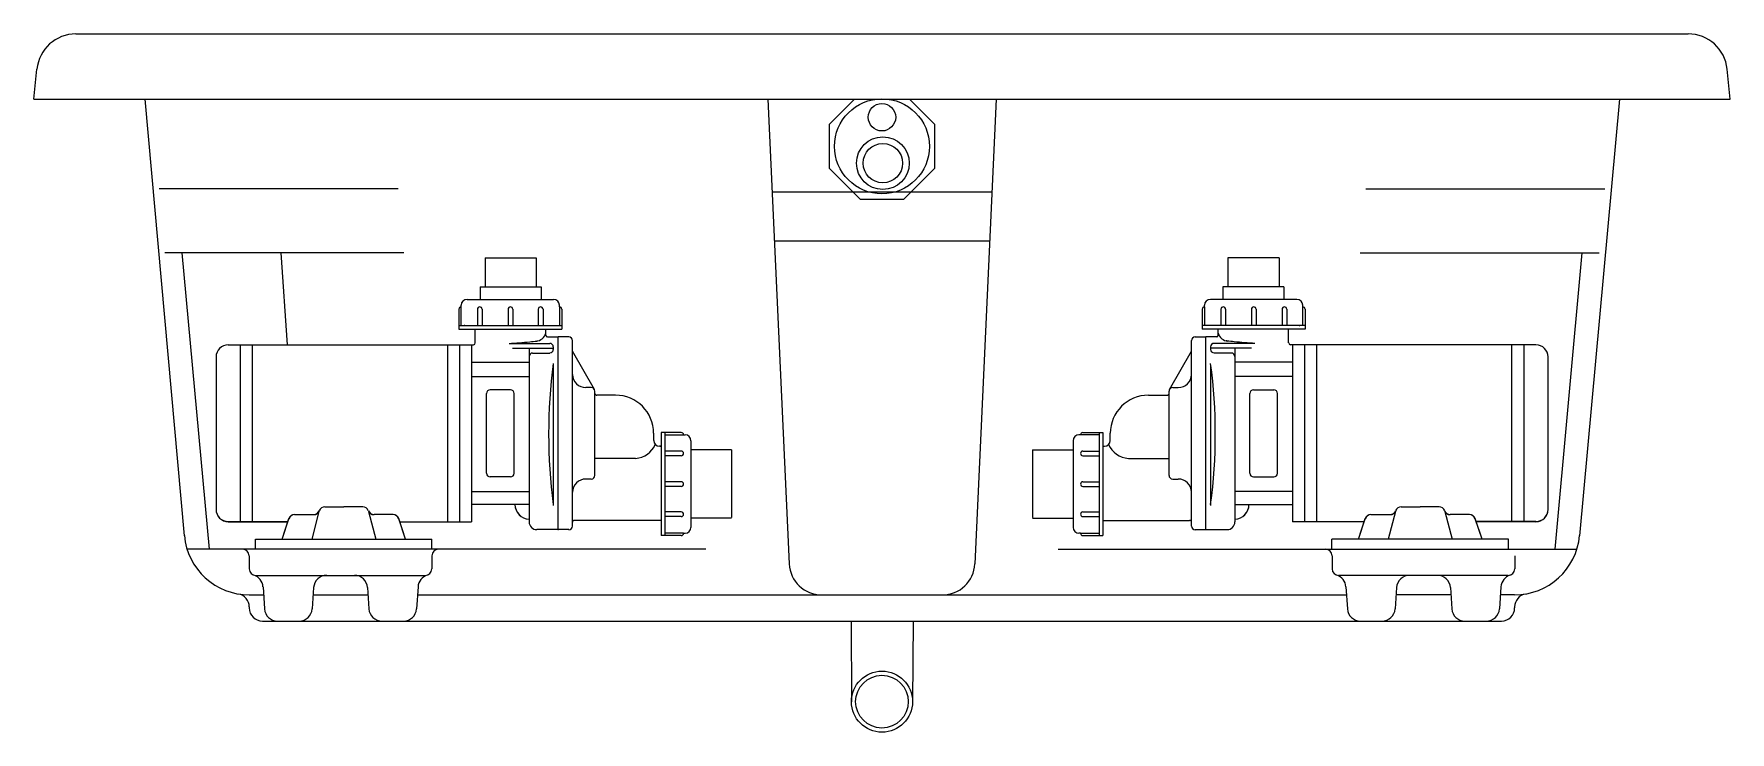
# Model space of a CAD drawing. Header units: millimetres. Extents: x -1240.12 to -1238.82, y 2217.49 to 2218.02.
import ezdxf

# ---------------------------------------------------------------- set-up
doc = ezdxf.new("R2010")
doc.units = ezdxf.units.MM
doc.header["$LTSCALE"] = 10
doc.layers.add('jacuzzi', color=1, linetype='Continuous')

msp = doc.modelspace()

# ---------------------------------------------------------------- linework, layer by layer
at = {"layer": 'jacuzzi'}
for p, q in [((-1240.089, 2218.0242), (-1238.8533, 2218.0242)), ((-1240.1212, 2217.9742), (-1240.1189, 2217.9971)), ((-1238.8212, 2217.9742), (-1238.8235, 2217.9971)), ((-1240.1212, 2217.9742), (-1238.8212, 2217.9742)), ((-1240.0363, 2217.9742), (-1240.0059, 2217.6396)), ((-1239.5588, 2217.9742), (-1239.5423, 2217.618)), ((-1239.3836, 2217.9742), (-1239.4001, 2217.618)), ((-1238.906, 2217.9742), (-1238.9365, 2217.6396)), ((-1239.8421, 2217.9054), (-1240.0253, 2217.9054)), ((-1239.1003, 2217.9054), (-1238.9171, 2217.9054)), ((-1239.3869, 2217.9029), (-1239.5555, 2217.9029)), ((-1239.3886, 2217.8654), (-1239.5537, 2217.8654)), ((-1239.8376, 2217.8564), (-1240.0208, 2217.8564)), ((-1240.0077, 2217.8564), (-1239.9868, 2217.6292)), ((-1239.9319, 2217.8564), (-1239.9271, 2217.7859)), ((-1239.1669, 2217.8526), (-1239.2062, 2217.8526)), ((-1239.1047, 2217.8564), (-1238.9216, 2217.8564)), ((-1238.9347, 2217.8564), (-1238.9555, 2217.6292)), ((-1239.1632, 2217.8303), (-1239.21, 2217.8303)), ((-1239.224, 2217.815), (-1239.224, 2217.8162)), ((-1239.224, 2217.8149), (-1239.224, 2217.8162)), ((-1239.224, 2217.8149), (-1239.224, 2217.8008)), ((-1239.1532, 2217.8207), (-1239.2195, 2217.8207)), ((-1239.1487, 2217.815), (-1239.1487, 2217.8162)), ((-1239.1487, 2217.8149), (-1239.1487, 2217.8162)), ((-1239.1487, 2217.8008), (-1239.1487, 2217.8149)), ((-1239.1469, 2217.8008), (-1239.2258, 2217.8008)), ((-1239.234, 2217.647), (-1239.234, 2217.7891)), ((-1239.2312, 2217.7919), (-1239.2229, 2217.7919)), ((-1239.1469, 2217.7978), (-1239.2258, 2217.7978)), ((-1239.2229, 2217.6443), (-1239.2229, 2217.7919)), ((-1239.2229, 2217.6443), (-1239.2229, 2217.7919)), ((-1239.2149, 2217.7919), (-1239.2229, 2217.7919)), ((-1239.2149, 2217.7919), (-1239.2229, 2217.7919)), ((-1239.1853, 2217.787), (-1239.2167, 2217.787)), ((-1239.2135, 2217.7934), (-1239.2135, 2217.7978)), ((-1239.1595, 2217.7873), (-1239.1595, 2217.7978)), ((-1239.2508, 2217.7517), (-1239.234, 2217.7809)), ((-1239.2193, 2217.7844), (-1239.2193, 2217.7823)), ((-1239.2193, 2217.7844), (-1239.2193, 2217.7823)), ((-1239.188, 2217.7832), (-1239.2193, 2217.7832)), ((-1239.2033, 2217.7796), (-1239.2167, 2217.7796)), ((-1238.97, 2217.7859), (-1239.158, 2217.7859)), ((-1239.1566, 2217.7859), (-1239.1566, 2217.6636)), ((-1239.1566, 2217.7839), (-1239.1566, 2217.6635)), ((-1239.1473, 2217.7859), (-1239.1473, 2217.6503)), ((-1239.1381, 2217.7859), (-1239.1381, 2217.6503)), ((-1238.9886, 2217.7859), (-1238.9886, 2217.6504)), ((-1238.9886, 2217.7859), (-1238.9886, 2217.6503)), ((-1238.9793, 2217.7859), (-1238.9793, 2217.6504)), ((-1238.9793, 2217.7859), (-1238.9793, 2217.6503)), ((-1238.9608, 2217.7766), (-1238.9608, 2217.6597)), ((-1238.9608, 2217.7766), (-1238.9608, 2217.6596)), ((-1239.2193, 2217.7706), (-1239.2193, 2217.6627)), ((-1239.1566, 2217.7725), (-1239.2007, 2217.7725)), ((-1239.1566, 2217.7617), (-1239.2007, 2217.7617)), ((-1239.2512, 2217.6858), (-1239.2512, 2217.7503)), ((-1239.2484, 2217.7531), (-1239.2441, 2217.7531)), ((-1239.1893, 2217.6874), (-1239.1893, 2217.7486)), ((-1239.1865, 2217.7514), (-1239.1709, 2217.7514)), ((-1239.1681, 2217.6874), (-1239.1681, 2217.7486)), ((-1239.267, 2217.7473), (-1239.2526, 2217.7473)), ((-1239.3247, 2217.7124), (-1239.3247, 2217.6461)), ((-1239.3247, 2217.7124), (-1239.3247, 2217.646)), ((-1239.3048, 2217.7169), (-1239.3202, 2217.7169)), ((-1239.3048, 2217.7187), (-1239.3048, 2217.6397)), ((-1239.3019, 2217.7187), (-1239.3019, 2217.6397)), ((-1239.2962, 2217.7126), (-1239.2962, 2217.7181)), ((-1239.3558, 2217.7054), (-1239.3558, 2217.6535)), ((-1239.3558, 2217.7054), (-1239.3558, 2217.6572)), ((-1239.3558, 2217.7054), (-1239.3247, 2217.7054)), ((-1239.3558, 2217.7054), (-1239.3247, 2217.7054)), ((-1239.3012, 2217.7082), (-1239.3006, 2217.7082)), ((-1239.2823, 2217.6988), (-1239.2512, 2217.6988)), ((-1239.2484, 2217.683), (-1239.2441, 2217.683)), ((-1239.1865, 2217.6846), (-1239.1709, 2217.6846)), ((-1239.1566, 2217.6735), (-1239.2007, 2217.6735)), ((-1239.2007, 2217.6735), (-1239.2007, 2217.6636)), ((-1239.2007, 2217.6735), (-1239.2007, 2217.6635)), ((-1239.1566, 2217.6735), (-1239.1566, 2217.6636)), ((-1239.1566, 2217.6735), (-1239.1566, 2217.6635)), ((-1239.3558, 2217.6609), (-1239.3558, 2217.6572)), ((-1239.3558, 2217.6572), (-1239.3558, 2217.6535)), ((-1239.2007, 2217.6636), (-1239.1566, 2217.6636)), ((-1239.1566, 2217.6636), (-1239.1566, 2217.6504)), ((-1239.1566, 2217.6635), (-1239.1566, 2217.6503)), ((-1239.0777, 2217.6582), (-1239.0832, 2217.637)), ((-1239.0777, 2217.6581), (-1239.0832, 2217.637)), ((-1239.0732, 2217.6617), (-1239.0587, 2217.6617)), ((-1239.0732, 2217.6616), (-1239.0587, 2217.6616)), ((-1239.0442, 2217.6617), (-1239.0587, 2217.6617)), ((-1239.0442, 2217.6616), (-1239.0587, 2217.6616)), ((-1239.0397, 2217.6582), (-1239.0342, 2217.637)), ((-1239.0397, 2217.6581), (-1239.0342, 2217.637)), ((-1239.3558, 2217.653), (-1239.3247, 2217.653)), ((-1239.3019, 2217.6513), (-1239.2354, 2217.6513)), ((-1239.2312, 2217.6443), (-1239.2229, 2217.6443)), ((-1239.2229, 2217.6443), (-1239.2066, 2217.6443)), ((-1239.2007, 2217.6522), (-1239.2007, 2217.6501)), ((-1239.2007, 2217.6522), (-1239.2007, 2217.6501)), ((-1239.1016, 2217.6503), (-1239.1566, 2217.6503)), ((-1239.106, 2217.637), (-1239.1008, 2217.6527)), ((-1239.106, 2217.637), (-1239.1008, 2217.6526)), ((-1239.0964, 2217.6558), (-1239.0818, 2217.6558)), ((-1239.0964, 2217.6558), (-1239.0818, 2217.6558)), ((-1239.021, 2217.6558), (-1239.0356, 2217.6558)), ((-1239.021, 2217.6558), (-1239.0356, 2217.6558)), ((-1239.0113, 2217.637), (-1239.0166, 2217.6527)), ((-1239.0113, 2217.637), (-1239.0166, 2217.6526)), ((-1238.97, 2217.6504), (-1239.0158, 2217.6504)), ((-1238.97, 2217.6503), (-1239.0158, 2217.6503)), ((-1239.319, 2217.6416), (-1239.3202, 2217.6416)), ((-1239.319, 2217.6415), (-1239.3202, 2217.6415)), ((-1239.319, 2217.6415), (-1239.3048, 2217.6415)), ((-1238.9911, 2217.637), (-1239.1263, 2217.637)), ((-1238.9911, 2217.637), (-1239.1263, 2217.637)), ((-1239.1263, 2217.6292), (-1239.1263, 2217.637)), ((-1239.1263, 2217.6292), (-1239.1263, 2217.637)), ((-1238.9911, 2217.6292), (-1238.9911, 2217.637)), ((-1238.9911, 2217.6292), (-1238.9911, 2217.637)), ((-1239.6062, 2217.6292), (-1240.0038, 2217.6292)), ((-1239.9562, 2217.6242), (-1239.9562, 2217.6142)), ((-1239.8162, 2217.6242), (-1239.8162, 2217.6142)), ((-1239.3362, 2217.6292), (-1238.9386, 2217.6292)), ((-1239.1263, 2217.6292), (-1238.9911, 2217.6292)), ((-1239.1263, 2217.6292), (-1238.9911, 2217.6292)), ((-1239.1262, 2217.6242), (-1239.1262, 2217.6142)), ((-1238.9862, 2217.6242), (-1238.9862, 2217.6142)), ((-1239.9512, 2217.6092), (-1239.8212, 2217.6092)), ((-1238.9912, 2217.6092), (-1239.1212, 2217.6092)), ((-1239.9561, 2217.5942), (-1239.9452, 2217.5942)), ((-1239.9456, 2217.6005), (-1239.9444, 2217.5835)), ((-1239.9068, 2217.5998), (-1239.9079, 2217.5835)), ((-1239.9072, 2217.5942), (-1239.8652, 2217.5942)), ((-1239.8655, 2217.5998), (-1239.8644, 2217.5835)), ((-1239.8268, 2217.6005), (-1239.8279, 2217.5835)), ((-1239.8272, 2217.5942), (-1239.1152, 2217.5942)), ((-1239.1156, 2217.6005), (-1239.1144, 2217.5835)), ((-1239.0768, 2217.5998), (-1239.0779, 2217.5835)), ((-1239.0352, 2217.5942), (-1239.0772, 2217.5942)), ((-1239.0355, 2217.5998), (-1239.0344, 2217.5835)), ((-1238.9968, 2217.6005), (-1238.9979, 2217.5835)), ((-1238.9863, 2217.5942), (-1238.9972, 2217.5942)), ((-1239.9561, 2217.585), (-1239.9561, 2217.5842)), ((-1238.9863, 2217.585), (-1238.9863, 2217.5842)), ((-1239.9461, 2217.5742), (-1238.9963, 2217.5742)), ((-1239.4948, 2217.5742), (-1239.4945, 2217.5123)), ((-1239.4472, 2217.574), (-1239.4478, 2217.5122))]:
    msp.add_line(p, q, dxfattribs=at)
at = {"layer": 'jacuzzi', "linetype": 'Continuous'}
for p, q in [((-1239.7754, 2217.8526), (-1239.7362, 2217.8526)), ((-1239.7792, 2217.8303), (-1239.7324, 2217.8303)), ((-1239.7937, 2217.815), (-1239.7937, 2217.8162)), ((-1239.7937, 2217.8149), (-1239.7937, 2217.8162)), ((-1239.7937, 2217.8008), (-1239.7937, 2217.8149)), ((-1239.7892, 2217.8207), (-1239.7229, 2217.8207)), ((-1239.7184, 2217.815), (-1239.7184, 2217.8162)), ((-1239.7184, 2217.8149), (-1239.7184, 2217.8162)), ((-1239.7184, 2217.8149), (-1239.7184, 2217.8008)), ((-1239.7955, 2217.8008), (-1239.7166, 2217.8008)), ((-1239.7955, 2217.7978), (-1239.7166, 2217.7978)), ((-1239.7829, 2217.7873), (-1239.7829, 2217.7978)), ((-1239.757, 2217.787), (-1239.7257, 2217.787)), ((-1239.7289, 2217.7934), (-1239.7289, 2217.7978)), ((-1239.7275, 2217.7919), (-1239.7195, 2217.7919)), ((-1239.7275, 2217.7919), (-1239.7195, 2217.7919)), ((-1239.7195, 2217.6443), (-1239.7195, 2217.7919)), ((-1239.7195, 2217.6443), (-1239.7195, 2217.7919)), ((-1239.7112, 2217.7919), (-1239.7195, 2217.7919)), ((-1239.7084, 2217.647), (-1239.7084, 2217.7891)), ((-1239.9816, 2217.7766), (-1239.9816, 2217.6597)), ((-1239.9816, 2217.7766), (-1239.9816, 2217.6596)), ((-1239.9723, 2217.7859), (-1239.7843, 2217.7859)), ((-1239.963, 2217.7859), (-1239.963, 2217.6504)), ((-1239.963, 2217.7859), (-1239.963, 2217.6503)), ((-1239.9538, 2217.7859), (-1239.9538, 2217.6504)), ((-1239.9538, 2217.7859), (-1239.9538, 2217.6503)), ((-1239.8043, 2217.7859), (-1239.8043, 2217.6503)), ((-1239.795, 2217.7859), (-1239.795, 2217.6503)), ((-1239.7857, 2217.7859), (-1239.7857, 2217.6636)), ((-1239.7857, 2217.7839), (-1239.7857, 2217.6635)), ((-1239.7544, 2217.7832), (-1239.7231, 2217.7832)), ((-1239.739, 2217.7796), (-1239.7257, 2217.7796)), ((-1239.7231, 2217.7844), (-1239.7231, 2217.7823)), ((-1239.7231, 2217.7844), (-1239.7231, 2217.7823)), ((-1239.6915, 2217.7517), (-1239.7084, 2217.7809)), ((-1239.7857, 2217.7725), (-1239.7416, 2217.7725)), ((-1239.7857, 2217.7617), (-1239.7416, 2217.7617)), ((-1239.7231, 2217.7706), (-1239.7231, 2217.6627)), ((-1239.7743, 2217.6874), (-1239.7743, 2217.7486)), ((-1239.7559, 2217.7514), (-1239.7715, 2217.7514)), ((-1239.7531, 2217.6874), (-1239.7531, 2217.7486)), ((-1239.694, 2217.7531), (-1239.6982, 2217.7531)), ((-1239.6912, 2217.6858), (-1239.6912, 2217.7503)), ((-1239.6754, 2217.7473), (-1239.6898, 2217.7473)), ((-1239.6461, 2217.7126), (-1239.6461, 2217.7181)), ((-1239.6405, 2217.7187), (-1239.6405, 2217.6397)), ((-1239.6375, 2217.7187), (-1239.6375, 2217.6397)), ((-1239.6375, 2217.7169), (-1239.6221, 2217.7169)), ((-1239.6176, 2217.7124), (-1239.6176, 2217.6461)), ((-1239.6176, 2217.7124), (-1239.6176, 2217.646)), ((-1239.66, 2217.6988), (-1239.6912, 2217.6988)), ((-1239.6412, 2217.7082), (-1239.6417, 2217.7082)), ((-1239.5866, 2217.7054), (-1239.6176, 2217.7054)), ((-1239.5866, 2217.7054), (-1239.6176, 2217.7054)), ((-1239.5866, 2217.7054), (-1239.5866, 2217.6535)), ((-1239.5866, 2217.7054), (-1239.5866, 2217.6572)), ((-1239.7559, 2217.6846), (-1239.7715, 2217.6846)), ((-1239.694, 2217.683), (-1239.6982, 2217.683)), ((-1239.7857, 2217.6735), (-1239.7416, 2217.6735)), ((-1239.7857, 2217.6735), (-1239.7857, 2217.6636)), ((-1239.7857, 2217.6735), (-1239.7857, 2217.6635)), ((-1239.7416, 2217.6735), (-1239.7416, 2217.6636)), ((-1239.7416, 2217.6735), (-1239.7416, 2217.6635)), ((-1239.9027, 2217.6582), (-1239.9082, 2217.637)), ((-1239.9027, 2217.6581), (-1239.9082, 2217.637)), ((-1239.8982, 2217.6617), (-1239.8837, 2217.6617)), ((-1239.8982, 2217.6616), (-1239.8837, 2217.6616)), ((-1239.8692, 2217.6617), (-1239.8837, 2217.6617)), ((-1239.8692, 2217.6616), (-1239.8837, 2217.6616)), ((-1239.8647, 2217.6582), (-1239.8591, 2217.637)), ((-1239.8647, 2217.6581), (-1239.8591, 2217.637)), ((-1239.7416, 2217.6636), (-1239.7857, 2217.6636)), ((-1239.7857, 2217.6636), (-1239.7857, 2217.6504)), ((-1239.7857, 2217.6635), (-1239.7857, 2217.6503)), ((-1239.5866, 2217.6609), (-1239.5866, 2217.6572)), ((-1239.5866, 2217.6572), (-1239.5866, 2217.6535)), ((-1239.9723, 2217.6504), (-1239.9266, 2217.6504)), ((-1239.9723, 2217.6503), (-1239.9266, 2217.6503)), ((-1239.931, 2217.637), (-1239.9258, 2217.6527)), ((-1239.931, 2217.637), (-1239.9258, 2217.6526)), ((-1239.9214, 2217.6558), (-1239.9068, 2217.6558)), ((-1239.9214, 2217.6558), (-1239.9068, 2217.6558)), ((-1239.8459, 2217.6558), (-1239.8605, 2217.6558)), ((-1239.8459, 2217.6558), (-1239.8605, 2217.6558)), ((-1239.8363, 2217.637), (-1239.8415, 2217.6527)), ((-1239.8363, 2217.637), (-1239.8415, 2217.6526)), ((-1239.8408, 2217.6503), (-1239.7857, 2217.6503)), ((-1239.7416, 2217.6522), (-1239.7416, 2217.6501)), ((-1239.7416, 2217.6522), (-1239.7416, 2217.6501)), ((-1239.7195, 2217.6443), (-1239.7358, 2217.6443)), ((-1239.7112, 2217.6443), (-1239.7195, 2217.6443)), ((-1239.6405, 2217.6513), (-1239.707, 2217.6513)), ((-1239.5866, 2217.653), (-1239.6176, 2217.653)), ((-1239.9513, 2217.637), (-1239.8161, 2217.637)), ((-1239.9513, 2217.637), (-1239.8161, 2217.637)), ((-1239.9513, 2217.6292), (-1239.9513, 2217.637)), ((-1239.9513, 2217.6292), (-1239.9513, 2217.637)), ((-1239.8161, 2217.6292), (-1239.8161, 2217.637)), ((-1239.8161, 2217.6292), (-1239.8161, 2217.637)), ((-1239.6233, 2217.6415), (-1239.6375, 2217.6415)), ((-1239.6233, 2217.6416), (-1239.6221, 2217.6416)), ((-1239.6233, 2217.6415), (-1239.6221, 2217.6415)), ((-1239.8161, 2217.6292), (-1239.9513, 2217.6292)), ((-1239.8161, 2217.6292), (-1239.9513, 2217.6292))]:
    msp.add_line(p, q, dxfattribs=at)
at = {"layer": 'jacuzzi'}
for points in [[(-1239.4923, 2217.9742), (-1239.5117, 2217.9548), (-1239.5117, 2217.9212), (-1239.4879, 2217.8975), (-1239.4875, 2217.8975)], [(-1239.4879, 2217.8975), (-1239.4544, 2217.8975), (-1239.4307, 2217.9212), (-1239.4307, 2217.9548), (-1239.4501, 2217.9742)], [(-1239.2062, 2217.8526), (-1239.2062, 2217.8303)], [(-1239.1669, 2217.8526), (-1239.1669, 2217.8303)], [(-1239.21, 2217.8303), (-1239.21, 2217.8207)], [(-1239.1632, 2217.8303), (-1239.1632, 2217.8207)], [(-1239.2258, 2217.8131), (-1239.2258, 2217.7978)], [(-1239.2114, 2217.8131), (-1239.2114, 2217.8008)], [(-1239.2078, 2217.8131), (-1239.2078, 2217.8008)], [(-1239.1881, 2217.8131), (-1239.1881, 2217.8008)], [(-1239.1845, 2217.8131), (-1239.1845, 2217.8008)], [(-1239.1646, 2217.8131), (-1239.1646, 2217.8008)], [(-1239.161, 2217.8131), (-1239.161, 2217.8008)], [(-1239.1469, 2217.8131), (-1239.1469, 2217.7978)], [(-1239.2007, 2217.7832), (-1239.2007, 2217.6735)], [(-1239.3172, 2217.7187), (-1239.3019, 2217.7187)], [(-1239.3172, 2217.7045), (-1239.3048, 2217.7045)], [(-1239.3172, 2217.7009), (-1239.3048, 2217.7009)], [(-1239.3172, 2217.681), (-1239.3048, 2217.681)], [(-1239.3172, 2217.6774), (-1239.3048, 2217.6774)], [(-1239.3172, 2217.6578), (-1239.3048, 2217.6578)], [(-1239.2007, 2217.6636), (-1239.2007, 2217.6587), (-1239.2007, 2217.6522)], [(-1239.2007, 2217.6635), (-1239.2007, 2217.6587), (-1239.2007, 2217.6522)], [(-1239.3172, 2217.6542), (-1239.3048, 2217.6542)], [(-1239.3172, 2217.6397), (-1239.3019, 2217.6397)]]:
    msp.add_lwpolyline(points, dxfattribs=at)
at = {"layer": 'jacuzzi', "linetype": 'Continuous'}
for points in [[(-1239.7754, 2217.8526), (-1239.7754, 2217.8303)], [(-1239.7362, 2217.8526), (-1239.7362, 2217.8303)], [(-1239.7792, 2217.8303), (-1239.7792, 2217.8207)], [(-1239.7324, 2217.8303), (-1239.7324, 2217.8207)], [(-1239.7955, 2217.8131), (-1239.7955, 2217.7978)], [(-1239.7813, 2217.8131), (-1239.7813, 2217.8008)], [(-1239.7777, 2217.8131), (-1239.7777, 2217.8008)], [(-1239.7578, 2217.8131), (-1239.7578, 2217.8008)], [(-1239.7542, 2217.8131), (-1239.7542, 2217.8008)], [(-1239.7346, 2217.8131), (-1239.7346, 2217.8008)], [(-1239.731, 2217.8131), (-1239.731, 2217.8008)], [(-1239.7166, 2217.8131), (-1239.7166, 2217.7978)], [(-1239.7416, 2217.7832), (-1239.7416, 2217.6735)], [(-1239.6251, 2217.7187), (-1239.6405, 2217.7187)], [(-1239.6251, 2217.7045), (-1239.6375, 2217.7045)], [(-1239.6251, 2217.7009), (-1239.6375, 2217.7009)], [(-1239.6251, 2217.681), (-1239.6375, 2217.681)], [(-1239.6251, 2217.6774), (-1239.6375, 2217.6774)], [(-1239.7416, 2217.6636), (-1239.7416, 2217.6587), (-1239.7416, 2217.6522)], [(-1239.7416, 2217.6635), (-1239.7416, 2217.6587), (-1239.7416, 2217.6522)], [(-1239.6251, 2217.6578), (-1239.6375, 2217.6578)], [(-1239.6251, 2217.6542), (-1239.6375, 2217.6542)], [(-1239.6251, 2217.6397), (-1239.6405, 2217.6397)]]:
    msp.add_lwpolyline(points, dxfattribs=at)
msp.add_lwpolyline([(-1239.757, 2217.787, 0.008376), (-1239.7491, 2217.7875, 0.008376), (-1239.7412, 2217.7882, 0.00574), (-1239.7357, 2217.7888, 0.000724), (-1239.735, 2217.7889)], format="xyb", dxfattribs=at)
at = {"layer": 'jacuzzi'}
msp.add_lwpolyline([(-1239.1853, 2217.787, -0.008376), (-1239.1933, 2217.7875, -0.008376), (-1239.2012, 2217.7882, -0.00574), (-1239.2066, 2217.7888, -0.000724), (-1239.2073, 2217.7889)], format="xyb", dxfattribs=at)
for centre, radius in [((-1239.4712, 2217.938), 0.0364), ((-1239.4712, 2217.9603), 0.0105), ((-1239.4705, 2217.9251), 0.0202), ((-1239.4705, 2217.9251), 0.0151), ((-1239.4712, 2217.5124), 0.0234), ((-1239.4712, 2217.5124), 0.0202)]:
    msp.add_circle(centre, radius, dxfattribs=at)
for centre, radius, start, end in [((-1240.089, 2217.9942), 0.03, 90, 174.2894), ((-1238.8533, 2217.9942), 0.03, 5.7106, 90), ((-1239.224, 2217.8131), 0.0018, 90, 180), ((-1239.2195, 2217.8162), 0.0045, 90, 180), ((-1239.2096, 2217.8131), 0.0018, 0, 180), ((-1239.1863, 2217.8131), 0.0018, 0, 180), ((-1239.1628, 2217.8131), 0.0018, 0, 180), ((-1239.1532, 2217.8162), 0.0045, 0, 90), ((-1239.1487, 2217.8131), 0.0018, 0, 90), ((-1239.2312, 2217.7891), 0.00279, 90, 180), ((-1239.2167, 2217.7844), 0.00261, 90, 180), ((-1239.2149, 2217.7934), 0.00141, 270, 0), ((-1239.2149, 2217.7933), 0.00141, 270, 0), ((-1239.2057, 2217.7967), 0.00798, 193.8392, 266.6722), ((-1239.158, 2217.7873), 0.00141, 180, 270), ((-1239.2167, 2217.7823), 0.00261, 180, 270), ((-1239.2033, 2217.777), 0.00261, 0, 90), ((-1238.97, 2217.7766), 0.00928, 0, 90), ((-1238.97, 2217.7766), 0.00928, 0, 90), ((-1239.2441, 2217.7632), 0.0101, 270, 0), ((-1239.6225, 2217.7176), 0.4068, 352.3703, 7.6297), ((-1239.6225, 2217.7176), 0.4068, 352.3703, 7.6297), ((-1239.2526, 2217.7487), 0.00142, 270, 0), ((-1239.2484, 2217.7503), 0.00279, 90, 180), ((-1239.1865, 2217.7486), 0.00278, 90, 180), ((-1239.1709, 2217.7486), 0.00278, 0, 90), ((-1239.267, 2217.7181), 0.0292, 90, 180), ((-1239.3202, 2217.7124), 0.0045, 90, 180), ((-1239.3172, 2217.7169), 0.0018, 90, 180), ((-1239.3006, 2217.7126), 0.00441, 270, 0), ((-1239.2811, 2217.7167), 0.0179, 203.7468, 266.1355), ((-1239.3172, 2217.7027), 0.0018, 90, 270), ((-1239.3012, 2217.7089), 0.000743, 194.8583, 270), ((-1239.2484, 2217.6858), 0.00279, 180, 270), ((-1239.2441, 2217.6729), 0.0101, 0, 90), ((-1239.1865, 2217.6874), 0.00278, 180, 270), ((-1239.1709, 2217.6874), 0.00278, 270, 0), ((-1239.3172, 2217.6792), 0.0018, 90, 270), ((-1239.3172, 2217.656), 0.0018, 90, 270), ((-1239.2012, 2217.6636), 0.0113, 272.3872, 0), ((-1239.2012, 2217.6635), 0.0113, 272.3872, 0), ((-1239.0818, 2217.6605), 0.00464, 270, 338.1026), ((-1239.0818, 2217.6604), 0.00464, 270, 338.1026), ((-1239.0732, 2217.657), 0.00464, 90, 158.1026), ((-1239.0732, 2217.657), 0.00464, 90, 158.1026), ((-1239.0442, 2217.657), 0.00464, 21.8974, 90), ((-1239.0442, 2217.657), 0.00464, 21.8974, 90), ((-1239.0356, 2217.6605), 0.00464, 201.8974, 270), ((-1239.0356, 2217.6604), 0.00464, 201.8974, 270), ((-1238.97, 2217.6597), 0.00928, 270, 0), ((-1238.97, 2217.6596), 0.00928, 270, 0), ((-1239.3202, 2217.646), 0.0045, 180, 270), ((-1239.2354, 2217.6499), 0.00142, 0, 90), ((-1239.2312, 2217.647), 0.00279, 180, 270), ((-1239.2066, 2217.6501), 0.00585, 270, 0), ((-1239.2066, 2217.6501), 0.00585, 270, 0), ((-1239.0964, 2217.6512), 0.00464, 90, 161.6055), ((-1239.0964, 2217.6511), 0.00464, 90, 161.6055), ((-1239.021, 2217.6512), 0.00464, 18.3945, 90), ((-1239.021, 2217.6511), 0.00464, 18.3945, 90), ((-1239.9561, 2217.6442), 0.05, 185.2054, 270), ((-1239.3172, 2217.6415), 0.0018, 180, 270), ((-1238.9863, 2217.6442), 0.05, 270, 354.7946), ((-1239.9612, 2217.6242), 0.005, 0, 90), ((-1239.8112, 2217.6242), 0.005, 90, 180), ((-1239.5173, 2217.6192), 0.025, 182.6517, 270), ((-1239.425, 2217.6192), 0.025, 270, 357.3483), ((-1239.1312, 2217.6242), 0.005, 0, 90), ((-1239.9512, 2217.6142), 0.005, 180, 270), ((-1239.9556, 2217.5998), 0.01, 3.8623, 72.9742), ((-1239.8968, 2217.5992), 0.01, 90, 176.1377), ((-1239.8755, 2217.5992), 0.01, 3.8623, 90), ((-1239.8168, 2217.5998), 0.01, 107.0258, 176.1377), ((-1239.8212, 2217.6142), 0.005, 270, 0), ((-1239.1212, 2217.6142), 0.005, 180, 270), ((-1239.1256, 2217.5998), 0.01, 3.8623, 72.9742), ((-1239.0668, 2217.5992), 0.01, 90, 176.1377), ((-1239.0455, 2217.5992), 0.01, 3.8623, 90), ((-1238.9868, 2217.5998), 0.01, 107.0258, 176.1377), ((-1238.9912, 2217.6142), 0.005, 270, 0), ((-1239.9661, 2217.585), 0.01, 0, 80.4059), ((-1238.9763, 2217.585), 0.01, 99.5941, 180), ((-1239.9461, 2217.5842), 0.01, 180, 270), ((-1239.9345, 2217.5842), 0.01, 183.8623, 270), ((-1239.9179, 2217.5842), 0.01, 270, 356.1377), ((-1239.8545, 2217.5842), 0.01, 183.8623, 270), ((-1239.8379, 2217.5842), 0.01, 270, 356.1377), ((-1239.1045, 2217.5842), 0.01, 183.8623, 270), ((-1239.0879, 2217.5842), 0.01, 270, 356.1377), ((-1239.0245, 2217.5842), 0.01, 183.8623, 270), ((-1239.0079, 2217.5842), 0.01, 270, 356.1377), ((-1238.9963, 2217.5842), 0.01, 270, 0)]:
    msp.add_arc(centre, radius, start, end, dxfattribs=at)
at = {"layer": 'jacuzzi', "linetype": 'Continuous'}
for centre, radius, start, end in [((-1239.7937, 2217.8131), 0.0018, 90, 180), ((-1239.7892, 2217.8162), 0.0045, 90, 180), ((-1239.7795, 2217.8131), 0.0018, 0, 180), ((-1239.756, 2217.8131), 0.0018, 0, 180), ((-1239.7328, 2217.8131), 0.0018, 0, 180), ((-1239.7229, 2217.8162), 0.0045, 0, 90), ((-1239.7184, 2217.8131), 0.0018, 0, 90), ((-1239.7843, 2217.7873), 0.00141, 270, 0), ((-1239.7367, 2217.7967), 0.00798, 273.3278, 346.1608), ((-1239.7275, 2217.7934), 0.00141, 180, 270), ((-1239.7275, 2217.7933), 0.00141, 180, 270), ((-1239.7257, 2217.7844), 0.00261, 0, 90), ((-1239.7112, 2217.7891), 0.00279, 0, 90), ((-1239.9723, 2217.7766), 0.00928, 90, 180), ((-1239.9723, 2217.7766), 0.00928, 90, 180), ((-1239.739, 2217.777), 0.00261, 90, 180), ((-1239.7257, 2217.7823), 0.00261, 270, 0), ((-1239.3199, 2217.7176), 0.4068, 172.3703, 187.6297), ((-1239.3199, 2217.7176), 0.4068, 172.3703, 187.6297), ((-1239.6982, 2217.7632), 0.0101, 180, 270), ((-1239.7715, 2217.7486), 0.00278, 90, 180), ((-1239.7559, 2217.7486), 0.00278, 0, 90), ((-1239.694, 2217.7503), 0.00279, 0, 90), ((-1239.6898, 2217.7487), 0.00142, 180, 270), ((-1239.6754, 2217.7181), 0.0292, 0, 90), ((-1239.6613, 2217.7167), 0.0179, 273.8645, 336.2532), ((-1239.6417, 2217.7126), 0.00441, 180, 270), ((-1239.6251, 2217.7169), 0.0018, 0, 90), ((-1239.6221, 2217.7124), 0.0045, 0, 90), ((-1239.6412, 2217.7089), 0.000743, 270, 345.1417), ((-1239.6251, 2217.7027), 0.0018, 270, 90), ((-1239.7715, 2217.6874), 0.00278, 180, 270), ((-1239.7559, 2217.6874), 0.00278, 270, 0), ((-1239.6982, 2217.6729), 0.0101, 90, 180), ((-1239.694, 2217.6858), 0.00279, 270, 0), ((-1239.6251, 2217.6792), 0.0018, 270, 90), ((-1239.9723, 2217.6597), 0.00928, 180, 270), ((-1239.9723, 2217.6596), 0.00928, 180, 270), ((-1239.9068, 2217.6605), 0.00464, 270, 338.1026), ((-1239.9068, 2217.6604), 0.00464, 270, 338.1026), ((-1239.8982, 2217.657), 0.00464, 90, 158.1026), ((-1239.8982, 2217.657), 0.00464, 90, 158.1026), ((-1239.8692, 2217.657), 0.00464, 21.8974, 90), ((-1239.8692, 2217.657), 0.00464, 21.8974, 90), ((-1239.8605, 2217.6605), 0.00464, 201.8974, 270), ((-1239.8605, 2217.6604), 0.00464, 201.8974, 270), ((-1239.7412, 2217.6636), 0.0113, 180, 267.6128), ((-1239.7412, 2217.6635), 0.0113, 180, 267.6128), ((-1239.6251, 2217.656), 0.0018, 270, 90), ((-1239.9214, 2217.6512), 0.00464, 90, 161.6055), ((-1239.9214, 2217.6511), 0.00464, 90, 161.6055), ((-1239.8459, 2217.6512), 0.00464, 18.3945, 90), ((-1239.8459, 2217.6511), 0.00464, 18.3945, 90), ((-1239.7358, 2217.6501), 0.00585, 180, 270), ((-1239.7358, 2217.6501), 0.00585, 180, 270), ((-1239.7112, 2217.647), 0.00279, 270, 0), ((-1239.707, 2217.6499), 0.00142, 90, 180), ((-1239.6221, 2217.646), 0.0045, 270, 0), ((-1239.6251, 2217.6415), 0.0018, 270, 0)]:
    msp.add_arc(centre, radius, start, end, dxfattribs=at)
for p in [(-1239.7912, 2217.8008), (-1239.7195, 2217.6443)]:
    msp.add_point(p, dxfattribs=at)
at = {"layer": 'jacuzzi'}
for p in [(-1239.1511, 2217.8008), (-1239.2229, 2217.6443)]:
    msp.add_point(p, dxfattribs=at)

doc.saveas('drawing.dxf')
